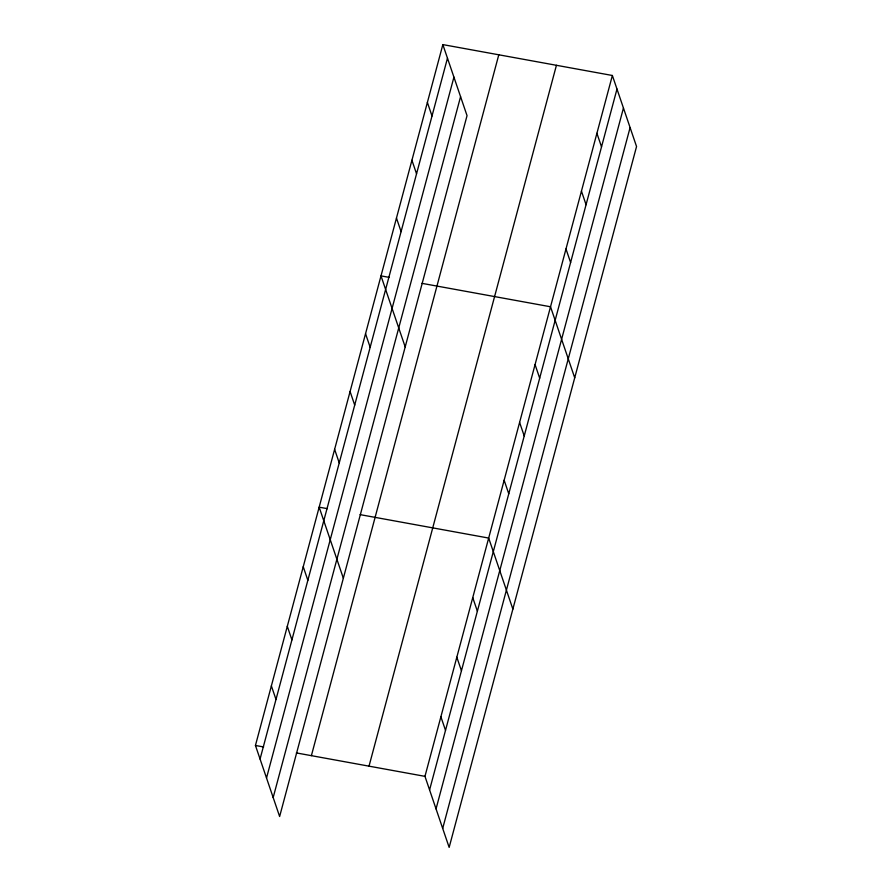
<?xml version="1.0" encoding="UTF-8"?>
<svg xmlns="http://www.w3.org/2000/svg" width="892" height="892" viewBox="0 0 892 892"><rect width="100%" height="100%" fill="white"/><g stroke="black" fill="none" stroke-linecap="round" stroke-linejoin="round"><path stroke-width="1.34" d="M442.845 44.6L467.04 115.648L279.631 816.514L255.446 745.467L442.845 44.6L612.369 75.486L636.553 146.533L449.155 847.4L424.96 776.352L612.369 75.486M260.063 759.036L447.472 58.17M266.518 778.002L453.928 77.136M273.175 797.548L460.573 96.682M311.386 755.658L498.795 54.791M369.02 766.161L556.43 65.294M429.587 789.922L616.985 89.055M436.043 808.888L623.452 108.021M442.688 828.434L630.098 127.567M389.191 277.379L381.007 275.884L405.191 346.932M421.938 283.344L550.531 306.77L574.716 377.818M327.353 508.663L319.158 507.169L343.342 578.217M360.089 514.628L488.682 538.066L512.867 609.102M255.446 745.467L263.631 746.961M296.378 752.926L424.96 776.352M596.915 133.309L601.531 146.879M581.45 191.133L586.066 204.703M565.985 248.957L570.612 262.516M535.066 364.594L539.682 378.163M427.391 102.424L432.007 115.993M519.601 422.418L524.228 435.987M411.926 160.248L416.542 173.806M504.147 480.242L508.763 493.811M396.472 218.061L401.088 231.63M472.749 597.629L477.376 611.198M365.542 333.708L370.158 347.278M456.827 657.203L461.443 670.773M350.088 391.532L354.704 405.102M440.893 716.778L445.509 730.347M334.623 449.356L339.239 462.915M303.235 566.743L307.852 580.313M287.302 626.318L291.918 639.887M271.369 685.892L275.996 699.462"/></g></svg>
